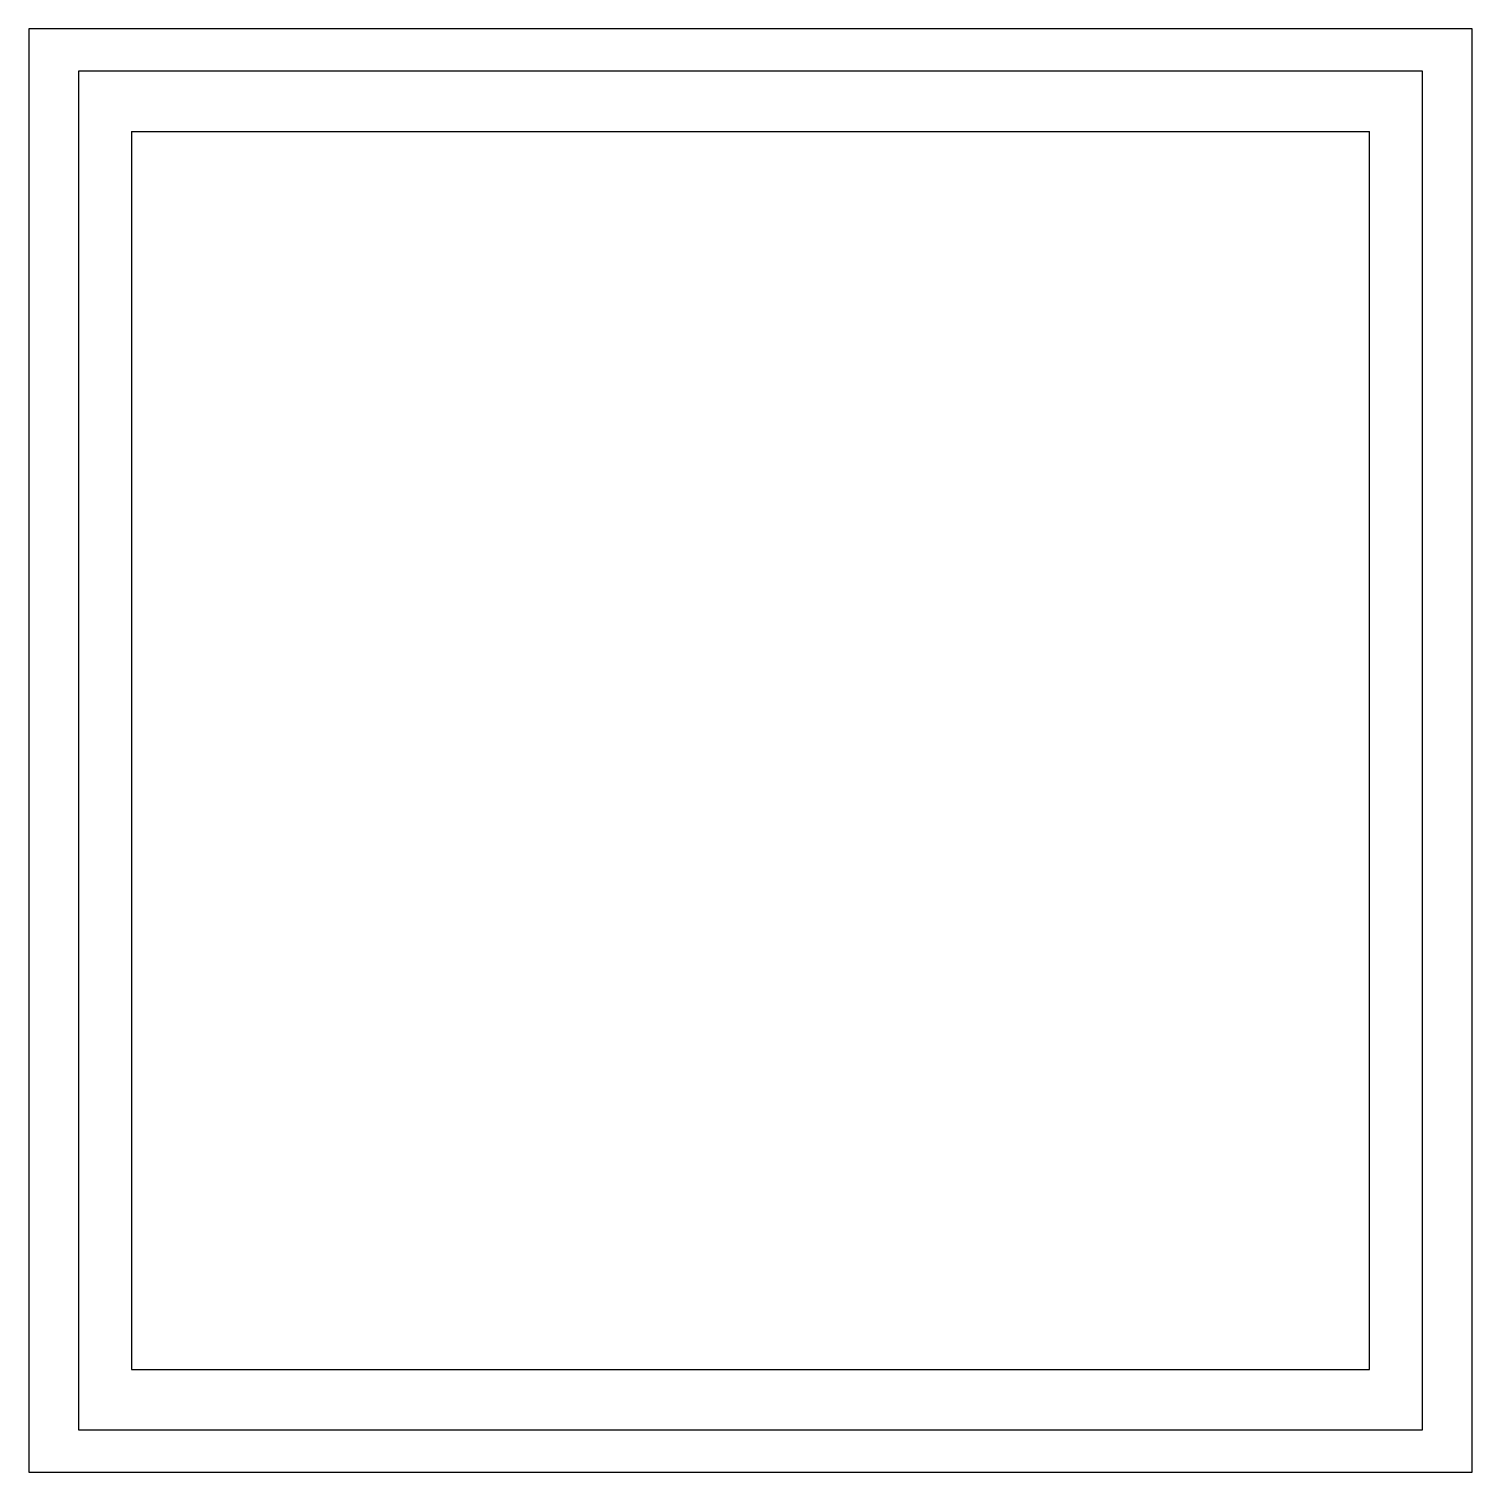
# Model space of a CAD drawing. Header units: millimetres. Extents: x 0 to 1000, y 0 to 1000.
import ezdxf

# ---------------------------------------------------------------- set-up
doc = ezdxf.new("R2010")
doc.units = ezdxf.units.MM
doc.layers.get('0').update_dxf_attribs({"color": 2})
doc.layers.add('1', color=1, linetype='Continuous')
doc.layers.add('3', color=7, linetype='Continuous')

msp = doc.modelspace()

# ---------------------------------------------------------------- linework, layer by layer
at = {"color": 2}
msp.add_lwpolyline([(0, 0), (1000, 0), (1000, 1000), (0, 1000)], close=True, dxfattribs=at)
at = {"layer": '1', "color": 1}
for p, q in [((34.4, 970.6), (34.4, 29.4)), ((965.6, 970.6), (34.4, 970.6)), ((965.6, 29.4), (965.6, 970.6)), ((34.4, 29.4), (965.6, 29.4))]:
    msp.add_line(p, q, dxfattribs=at)
at = {"layer": '3'}
for p, q in [((71, 929), (71, 71)), ((71, 929), (929, 929)), ((929, 71), (929, 929)), ((71, 71), (929, 71))]:
    msp.add_line(p, q, dxfattribs=at)

doc.saveas('drawing.dxf')
